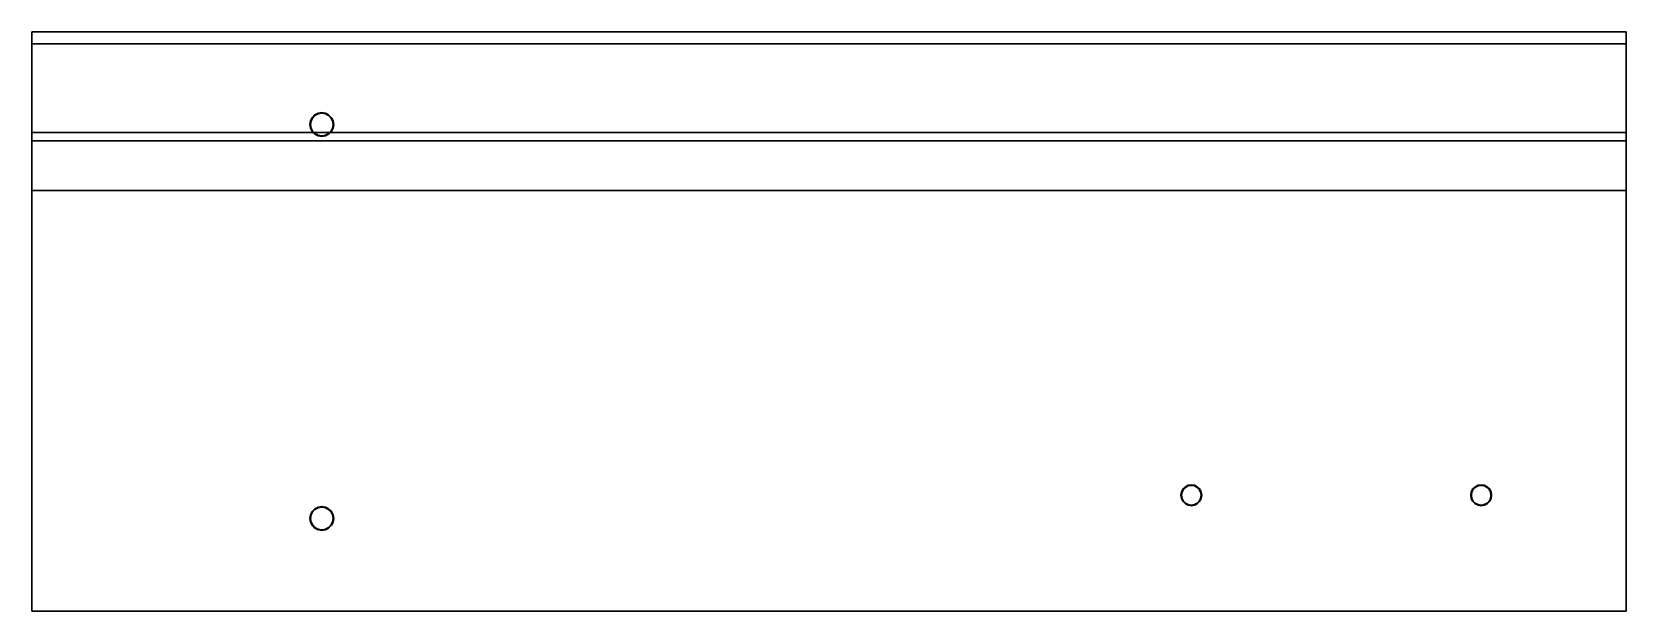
# Model space of a CAD drawing. Header units: millimetres. Extents: x 0 to 550, y 0 to 200.
import ezdxf

# ---------------------------------------------------------------- set-up
doc = ezdxf.new("R2010")
doc.units = ezdxf.units.MM
doc.layers.add('MODELE_3D_INOX', color=4, linetype='CONTINUOUS', lineweight=30)
doc.layers.add('PERCAGES', color=2, linetype='CONTINUOUS', lineweight=35)

msp = doc.modelspace()

# ---------------------------------------------------------------- meshes
at = {"layer": 'MODELE_3D_INOX'}
mesh = msp.add_polyface(dxfattribs=at)
corners = [(0, 0), (0, 200), (550, 200), (550, 0), (0, 165.27, 196.96), (550, 165.27, 196.96), (0, 145.27, 196.96), (550, 145.27, 196.96), (0, 145.27, 193.46), (550, 145.27, 193.46), (0, 162.33, 193.46), (550, 162.33, 193.46), (0, 195.83, 3.5), (550, 195.83, 3.5), (0, 0, 3.5), (550, 0, 3.5)]
mesh.append_faces([[corners[k] for k in face] for face in [(0, 1, 2, 3), (1, 4, 5, 2), (4, 6, 7, 5), (6, 8, 9, 7), (8, 10, 11, 9), (10, 12, 13, 11), (12, 14, 15, 13), (14, 0, 3, 15), (0, 1, 12, 14), (3, 15, 13, 2), (1, 4, 10, 12), (2, 13, 11, 5), (4, 6, 8, 10), (5, 11, 9, 7)]])
at = {"layer": 'PERCAGES'}
mesh = msp.add_polyface(dxfattribs=at)
corners = [(104, 168), (103.8, 169.24), (103.8, 169.24, 3.5), (104, 168, 3.5), (103.24, 170.35), (103.24, 170.35, 3.5), (102.35, 171.24), (102.35, 171.24, 3.5), (101.24, 171.8), (101.24, 171.8, 3.5), (100, 172), (100, 172, 3.5), (98.76, 171.8), (98.76, 171.8, 3.5), (97.65, 171.24), (97.65, 171.24, 3.5), (96.76, 170.35), (96.76, 170.35, 3.5), (96.2, 169.24), (96.2, 169.24, 3.5), (96, 168), (96, 168, 3.5), (96.2, 166.76), (96.2, 166.76, 3.5), (96.76, 165.65), (96.76, 165.65, 3.5), (97.65, 164.76), (97.65, 164.76, 3.5), (98.76, 164.2), (98.76, 164.2, 3.5), (100, 164), (100, 164, 3.5), (101.24, 164.2), (101.24, 164.2, 3.5), (102.35, 164.76), (102.35, 164.76, 3.5), (103.24, 165.65), (103.24, 165.65, 3.5), (103.8, 166.76), (103.8, 166.76, 3.5)]
mesh.append_faces([[corners[k] for k in face] for face in [(0, 1, 2, 3), (1, 4, 5, 2), (4, 6, 7, 5), (6, 8, 9, 7), (8, 10, 11, 9), (10, 12, 13, 11), (12, 14, 15, 13), (14, 16, 17, 15), (16, 18, 19, 17), (18, 20, 21, 19), (20, 22, 23, 21), (22, 24, 25, 23), (24, 26, 27, 25), (26, 28, 29, 27), (28, 30, 31, 29), (30, 32, 33, 31), (32, 34, 35, 33), (34, 36, 37, 35), (36, 38, 39, 37), (38, 0, 3, 39)]])
mesh = msp.add_polyface(dxfattribs=at)
corners = [(403.5, 40), (403.33, 41.08), (403.33, 41.08, 3.5), (403.5, 40, 3.5), (402.83, 42.06), (402.83, 42.06, 3.5), (402.06, 42.83), (402.06, 42.83, 3.5), (401.08, 43.33), (401.08, 43.33, 3.5), (400, 43.5), (400, 43.5, 3.5), (398.92, 43.33), (398.92, 43.33, 3.5), (397.94, 42.83), (397.94, 42.83, 3.5), (397.17, 42.06), (397.17, 42.06, 3.5), (396.67, 41.08), (396.67, 41.08, 3.5), (396.5, 40), (396.5, 40, 3.5), (396.67, 38.92), (396.67, 38.92, 3.5), (397.17, 37.94), (397.17, 37.94, 3.5), (397.94, 37.17), (397.94, 37.17, 3.5), (398.92, 36.67), (398.92, 36.67, 3.5), (400, 36.5), (400, 36.5, 3.5), (401.08, 36.67), (401.08, 36.67, 3.5), (402.06, 37.17), (402.06, 37.17, 3.5), (402.83, 37.94), (402.83, 37.94, 3.5), (403.33, 38.92), (403.33, 38.92, 3.5)]
mesh.append_faces([[corners[k] for k in face] for face in [(0, 1, 2, 3), (1, 4, 5, 2), (4, 6, 7, 5), (6, 8, 9, 7), (8, 10, 11, 9), (10, 12, 13, 11), (12, 14, 15, 13), (14, 16, 17, 15), (16, 18, 19, 17), (18, 20, 21, 19), (20, 22, 23, 21), (22, 24, 25, 23), (24, 26, 27, 25), (26, 28, 29, 27), (28, 30, 31, 29), (30, 32, 33, 31), (32, 34, 35, 33), (34, 36, 37, 35), (36, 38, 39, 37), (38, 0, 3, 39)]])
mesh = msp.add_polyface(dxfattribs=at)
corners = [(503.5, 40), (503.33, 41.08), (503.33, 41.08, 3.5), (503.5, 40, 3.5), (502.83, 42.06), (502.83, 42.06, 3.5), (502.06, 42.83), (502.06, 42.83, 3.5), (501.08, 43.33), (501.08, 43.33, 3.5), (500, 43.5), (500, 43.5, 3.5), (498.92, 43.33), (498.92, 43.33, 3.5), (497.94, 42.83), (497.94, 42.83, 3.5), (497.17, 42.06), (497.17, 42.06, 3.5), (496.67, 41.08), (496.67, 41.08, 3.5), (496.5, 40), (496.5, 40, 3.5), (496.67, 38.92), (496.67, 38.92, 3.5), (497.17, 37.94), (497.17, 37.94, 3.5), (497.94, 37.17), (497.94, 37.17, 3.5), (498.92, 36.67), (498.92, 36.67, 3.5), (500, 36.5), (500, 36.5, 3.5), (501.08, 36.67), (501.08, 36.67, 3.5), (502.06, 37.17), (502.06, 37.17, 3.5), (502.83, 37.94), (502.83, 37.94, 3.5), (503.33, 38.92), (503.33, 38.92, 3.5)]
mesh.append_faces([[corners[k] for k in face] for face in [(0, 1, 2, 3), (1, 4, 5, 2), (4, 6, 7, 5), (6, 8, 9, 7), (8, 10, 11, 9), (10, 12, 13, 11), (12, 14, 15, 13), (14, 16, 17, 15), (16, 18, 19, 17), (18, 20, 21, 19), (20, 22, 23, 21), (22, 24, 25, 23), (24, 26, 27, 25), (26, 28, 29, 27), (28, 30, 31, 29), (30, 32, 33, 31), (32, 34, 35, 33), (34, 36, 37, 35), (36, 38, 39, 37), (38, 0, 3, 39)]])
mesh = msp.add_polyface(dxfattribs=at)
corners = [(104, 32), (103.8, 33.24), (103.8, 33.24, 3.5), (104, 32, 3.5), (103.24, 34.35), (103.24, 34.35, 3.5), (102.35, 35.24), (102.35, 35.24, 3.5), (101.24, 35.8), (101.24, 35.8, 3.5), (100, 36), (100, 36, 3.5), (98.76, 35.8), (98.76, 35.8, 3.5), (97.65, 35.24), (97.65, 35.24, 3.5), (96.76, 34.35), (96.76, 34.35, 3.5), (96.2, 33.24), (96.2, 33.24, 3.5), (96, 32), (96, 32, 3.5), (96.2, 30.76), (96.2, 30.76, 3.5), (96.76, 29.65), (96.76, 29.65, 3.5), (97.65, 28.76), (97.65, 28.76, 3.5), (98.76, 28.2), (98.76, 28.2, 3.5), (100, 28), (100, 28, 3.5), (101.24, 28.2), (101.24, 28.2, 3.5), (102.35, 28.76), (102.35, 28.76, 3.5), (103.24, 29.65), (103.24, 29.65, 3.5), (103.8, 30.76), (103.8, 30.76, 3.5)]
mesh.append_faces([[corners[k] for k in face] for face in [(0, 1, 2, 3), (1, 4, 5, 2), (4, 6, 7, 5), (6, 8, 9, 7), (8, 10, 11, 9), (10, 12, 13, 11), (12, 14, 15, 13), (14, 16, 17, 15), (16, 18, 19, 17), (18, 20, 21, 19), (20, 22, 23, 21), (22, 24, 25, 23), (24, 26, 27, 25), (26, 28, 29, 27), (28, 30, 31, 29), (30, 32, 33, 31), (32, 34, 35, 33), (34, 36, 37, 35), (36, 38, 39, 37), (38, 0, 3, 39)]])

doc.saveas('drawing.dxf')
